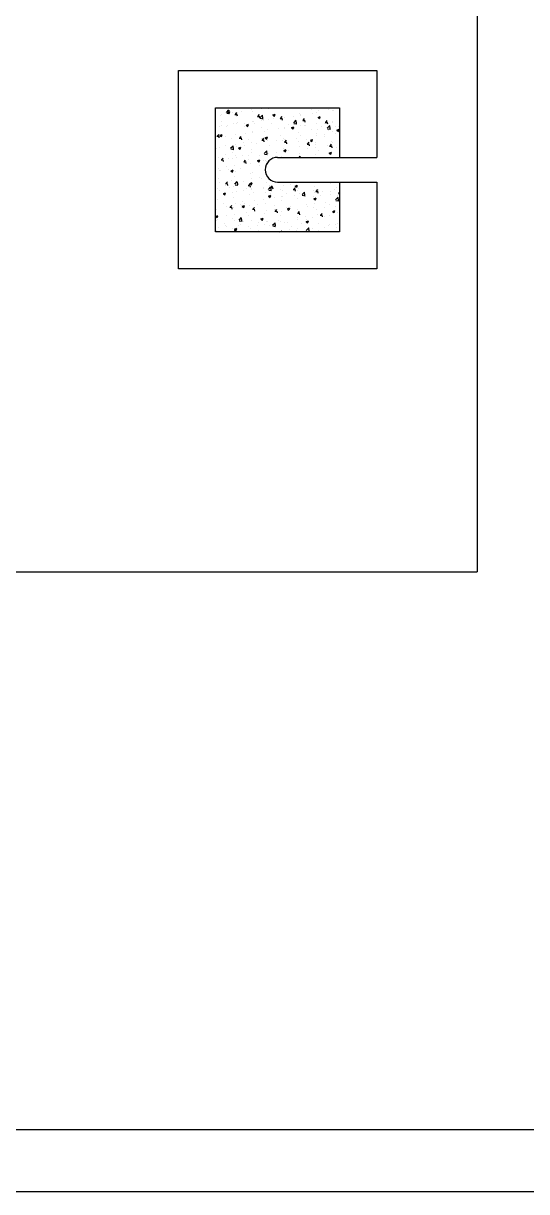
# Model space of a CAD drawing. Header units: inches. Extents: x -113 to 2477, y -497 to 443.
# Drawn here: x 553.5 to 594.1, y -497 to -402.7 of the extents above; entities that cross this region are included whole.
import ezdxf

# ---------------------------------------------------------------- set-up
doc = ezdxf.new("R2010")
doc.units = ezdxf.units.IN
doc.header["$MEASUREMENT"] = 0

msp = doc.modelspace()

# ---------------------------------------------------------------- linework, layer by layer
at = {"color": 0}
for p, q in [((590.107, -296.982), (590.107, -446.982)), ((566.017, -422.552), (566.017, -406.552)), ((566.017, -406.552), (582.017, -406.552)), ((582.017, -406.552), (582.017, -413.552)), ((569.017, -419.552), (569.017, -409.552)), ((569.017, -409.552), (579.017, -409.552)), ((569.892, -409.931), (570.09, -409.724)), ((569.982, -409.931), (570.16, -409.863)), ((570.123, -409.984), (570.095, -409.743)), ((571.124, -409.853), (571.124, -409.853)), ((571.888, -409.665), (571.888, -409.665)), ((572.017, -409.815), (572.017, -409.815)), ((572.728, -409.642), (572.728, -409.642)), ((573.3, -409.653), (573.3, -409.653)), ((573.364, -409.558), (573.364, -409.558)), ((574.014, -409.556), (574.014, -409.556)), ((575.37, -409.614), (575.37, -409.614)), ((576.726, -409.671), (576.726, -409.671)), ((577.302, -409.791), (577.302, -409.791)), ((578.082, -409.728), (578.082, -409.728)), ((578.464, -409.801), (578.464, -409.801)), ((578.495, -409.776), (578.495, -409.776)), ((579.017, -409.552), (579.017, -413.552)), ((569.394, -410.185), (569.394, -410.185)), ((569.451, -410.683), (569.451, -410.683)), ((569.526, -410.064), (569.526, -410.064)), ((569.911, -409.984), (570.137, -410.019)), ((569.976, -409.944), (570.102, -410.029)), ((570.109, -410.021), (570.16, -409.868)), ((570.162, -409.98), (570.162, -409.98)), ((570.407, -409.919), (570.407, -409.919)), ((570.573, -410.099), (570.725, -410.113)), ((570.61, -410.094), (570.733, -409.949)), ((570.713, -409.994), (570.713, -409.994)), ((570.768, -410.238), (570.738, -410.078)), ((570.807, -410.74), (570.807, -410.74)), ((571.377, -410.808), (571.377, -410.808)), ((571.986, -410.661), (571.986, -410.661)), ((572.06, -410.644), (572.06, -410.644)), ((572.163, -410.797), (572.163, -410.797)), ((572.395, -410.259), (572.546, -410.272)), ((572.432, -410.254), (572.555, -410.108)), ((572.589, -410.397), (572.56, -410.238)), ((572.603, -410.351), (572.801, -410.145)), ((572.621, -410.404), (572.847, -410.439)), ((572.695, -410.56), (572.695, -410.56)), ((572.834, -410.404), (572.806, -410.163)), ((572.858, -410.554), (572.858, -410.554)), ((573.269, -410.498), (573.269, -410.498)), ((573.626, -410.148), (573.753, -410.233)), ((573.632, -410.135), (573.81, -410.066)), ((573.657, -410.434), (573.657, -410.434)), ((573.759, -410.225), (573.811, -410.071)), ((574.217, -410.418), (574.368, -410.431)), ((574.254, -410.413), (574.377, -410.267)), ((574.34, -410.299), (574.34, -410.299)), ((574.411, -410.556), (574.382, -410.397)), ((574.589, -410.308), (574.589, -410.308)), ((575.262, -410.222), (575.262, -410.222)), ((575.314, -410.771), (575.512, -410.565)), ((575.545, -410.825), (575.517, -410.583)), ((575.821, -410.045), (575.821, -410.045)), ((575.893, -410.129), (575.893, -410.129)), ((575.897, -410.139), (575.897, -410.139)), ((576.038, -410.577), (576.19, -410.591)), ((576.076, -410.573), (576.198, -410.427)), ((576.233, -410.716), (576.204, -410.557)), ((576.859, -410.012), (576.859, -410.012)), ((577.176, -409.966), (577.176, -409.966)), ((577.277, -410.351), (577.403, -410.436)), ((577.283, -410.338), (577.46, -410.27)), ((577.409, -410.428), (577.461, -410.275)), ((577.795, -410.803), (577.795, -410.803)), ((577.86, -410.737), (578.012, -410.75)), ((577.898, -410.732), (578.02, -410.586)), ((578.055, -410.875), (578.026, -410.716)), ((578.431, -410.719), (578.431, -410.719)), ((578.464, -410.622), (578.464, -410.622)), ((569.141, -411.846), (569.263, -411.7)), ((569.363, -411.03), (569.363, -411.03)), ((569.364, -411.773), (569.542, -411.705)), ((569.491, -411.863), (569.542, -411.71)), ((569.493, -410.982), (569.493, -410.982)), ((569.896, -411.062), (569.896, -411.062)), ((569.987, -411.024), (569.987, -411.024)), ((570.455, -410.855), (570.455, -410.855)), ((570.651, -411.685), (570.651, -411.685)), ((570.682, -410.84), (570.682, -410.84)), ((571.343, -411.081), (571.343, -411.081)), ((571.391, -411.646), (571.391, -411.646)), ((571.492, -410.967), (571.619, -411.052)), ((571.498, -410.954), (571.676, -410.886)), ((571.625, -411.044), (571.676, -410.891)), ((571.956, -411.506), (571.956, -411.506)), ((572.027, -411.562), (572.027, -411.562)), ((572.699, -411.138), (572.699, -411.138)), ((572.989, -411.435), (572.989, -411.435)), ((573.238, -411.344), (573.238, -411.344)), ((573.519, -410.854), (573.519, -410.854)), ((574.055, -411.196), (574.055, -411.196)), ((574.558, -411.153), (574.558, -411.153)), ((574.593, -411.224), (574.593, -411.224)), ((574.875, -410.912), (574.875, -410.912)), ((575.143, -411.17), (575.269, -411.255)), ((575.148, -411.157), (575.326, -411.089)), ((575.229, -411.141), (575.229, -411.141)), ((575.275, -411.247), (575.327, -411.094)), ((575.332, -410.825), (575.558, -410.86)), ((575.411, -411.253), (575.411, -411.253)), ((575.716, -411.561), (575.716, -411.561)), ((575.862, -410.975), (575.862, -410.975)), ((576.191, -411.014), (576.191, -411.014)), ((576.231, -410.969), (576.231, -410.969)), ((576.767, -411.31), (576.767, -411.31)), ((577.114, -411.658), (577.114, -411.658)), ((577.145, -410.812), (577.145, -410.812)), ((577.197, -411.306), (577.197, -411.306)), ((577.587, -411.026), (577.587, -411.026)), ((577.763, -411.721), (577.763, -411.721)), ((578.025, -411.192), (578.222, -410.986)), ((578.043, -411.245), (578.269, -411.28)), ((578.122, -411.367), (578.122, -411.367)), ((578.256, -411.245), (578.228, -411.004)), ((578.433, -411.467), (578.433, -411.467)), ((578.679, -411.052), (578.679, -411.052)), ((578.725, -411.594), (578.725, -411.594)), ((578.793, -411.374), (578.919, -411.459)), ((578.799, -411.361), (578.977, -411.292)), ((578.926, -411.451), (578.977, -411.297)), ((578.943, -411.084), (578.943, -411.084)), ((569.103, -411.85), (569.255, -411.864)), ((569.298, -411.989), (569.269, -411.83)), ((569.332, -411.876), (569.332, -411.876)), ((569.358, -411.786), (569.484, -411.871)), ((569.787, -411.857), (569.787, -411.857)), ((569.791, -412.578), (569.791, -412.578)), ((570.229, -412.825), (570.427, -412.619)), ((570.302, -412.031), (570.302, -412.031)), ((570.46, -412.878), (570.432, -412.637)), ((570.62, -412.531), (570.62, -412.531)), ((570.723, -412.648), (570.723, -412.648)), ((570.925, -412.01), (571.077, -412.023)), ((570.963, -412.005), (571.085, -411.859)), ((571.12, -412.148), (571.091, -411.989)), ((571.272, -412.323), (571.272, -412.323)), ((571.359, -412.564), (571.359, -412.564)), ((571.658, -412.088), (571.658, -412.088)), ((571.925, -412.352), (571.925, -412.352)), ((572.321, -412.437), (572.321, -412.437)), ((572.747, -412.169), (572.899, -412.182)), ((572.753, -412.069), (572.753, -412.069)), ((572.785, -412.164), (572.907, -412.019)), ((572.942, -412.308), (572.912, -412.148)), ((573.008, -411.989), (573.135, -412.075)), ((573.014, -411.976), (573.192, -411.908)), ((573.014, -412.146), (573.014, -412.146)), ((573.141, -412.067), (573.193, -411.913)), ((573.208, -412.189), (573.208, -412.189)), ((573.362, -412.627), (573.362, -412.627)), ((573.925, -412.226), (573.925, -412.226)), ((574.235, -411.815), (574.235, -411.815)), ((574.37, -412.203), (574.37, -412.203)), ((574.527, -411.999), (574.527, -411.999)), ((574.561, -412.142), (574.561, -412.142)), ((574.569, -412.329), (574.721, -412.342)), ((574.607, -412.324), (574.729, -412.178)), ((574.764, -412.467), (574.734, -412.308)), ((574.843, -412.373), (574.843, -412.373)), ((575.523, -412.016), (575.523, -412.016)), ((575.726, -412.26), (575.726, -412.26)), ((575.8, -412.666), (575.8, -412.666)), ((575.831, -411.82), (575.831, -411.82)), ((576.325, -412.118), (576.325, -412.118)), ((576.391, -412.488), (576.543, -412.501)), ((576.428, -412.483), (576.551, -412.337)), ((576.586, -412.626), (576.556, -412.467)), ((576.659, -412.193), (576.785, -412.278)), ((576.665, -412.18), (576.842, -412.112)), ((576.791, -412.27), (576.843, -412.117)), ((577.082, -412.317), (577.082, -412.317)), ((577.083, -412.503), (577.083, -412.503)), ((577.127, -411.805), (577.127, -411.805)), ((577.806, -411.864), (577.806, -411.864)), ((578.057, -412.596), (578.057, -412.596)), ((578.213, -412.647), (578.364, -412.661)), ((578.25, -412.643), (578.373, -412.497)), ((578.407, -412.786), (578.378, -412.627)), ((578.402, -412.313), (578.402, -412.313)), ((578.437, -412.375), (578.437, -412.375)), ((569.119, -412.859), (569.119, -412.859)), ((569.27, -413.567), (569.27, -413.567)), ((569.301, -412.721), (569.301, -412.721)), ((569.493, -413.756), (569.616, -413.61)), ((569.807, -413.329), (569.807, -413.329)), ((570.247, -412.879), (570.473, -412.914)), ((570.399, -413.135), (570.399, -413.135)), ((570.59, -413.376), (570.59, -413.376)), ((570.691, -413.566), (570.691, -413.566)), ((570.874, -412.809), (571.001, -412.894)), ((570.88, -412.796), (571.058, -412.727)), ((571.007, -412.886), (571.058, -412.732)), ((571.163, -413.386), (571.163, -413.386)), ((571.653, -413.439), (571.653, -413.439)), ((571.881, -412.881), (571.881, -412.881)), ((571.894, -413.198), (571.894, -413.198)), ((572.519, -413.443), (572.519, -413.443)), ((572.94, -413.246), (573.138, -413.039)), ((572.958, -413.299), (573.184, -413.334)), ((573.171, -413.299), (573.143, -413.058)), ((573.177, -413.035), (573.177, -413.035)), ((573.257, -413.228), (573.257, -413.228)), ((573.875, -413.501), (573.875, -413.501)), ((573.893, -413.144), (573.893, -413.144)), ((574.017, -413.552), (582.017, -413.552)), ((574.332, -413.516), (574.332, -413.516)), ((574.496, -412.845), (574.496, -412.845)), ((574.525, -413.012), (574.651, -413.097)), ((574.53, -412.999), (574.708, -412.931)), ((574.657, -413.089), (574.709, -412.936)), ((574.855, -413.018), (574.855, -413.018)), ((575.76, -413.552), (575.848, -413.46)), ((575.769, -413.511), (575.769, -413.511)), ((575.813, -413.261), (575.813, -413.261)), ((575.862, -413.552), (575.854, -413.478)), ((576.459, -412.806), (576.459, -412.806)), ((577.052, -413.349), (577.052, -413.349)), ((577.095, -412.723), (577.095, -412.723)), ((577.295, -413.007), (577.295, -413.007)), ((578.175, -413.216), (578.301, -413.301)), ((578.181, -413.203), (578.359, -413.134)), ((578.308, -413.293), (578.359, -413.139)), ((578.371, -413.158), (578.371, -413.158)), ((578.776, -412.753), (578.776, -412.753)), ((578.993, -413.387), (578.993, -413.387)), ((569.239, -414.412), (569.239, -414.412)), ((569.456, -413.761), (569.608, -413.774)), ((569.651, -413.899), (569.621, -413.74)), ((569.888, -414.278), (569.888, -414.278)), ((570.023, -414.568), (570.023, -414.568)), ((570.055, -413.649), (570.055, -413.649)), ((570.262, -414.638), (570.44, -414.569)), ((570.343, -413.67), (570.343, -413.67)), ((570.389, -414.728), (570.44, -414.574)), ((570.559, -414.222), (570.559, -414.222)), ((570.985, -414.441), (570.985, -414.441)), ((571.278, -413.92), (571.43, -413.934)), ((571.315, -413.916), (571.438, -413.77)), ((571.37, -414.024), (571.37, -414.024)), ((571.472, -414.059), (571.443, -413.9)), ((571.699, -413.727), (571.699, -413.727)), ((571.863, -414.043), (571.863, -414.043)), ((572.39, -413.831), (572.517, -413.917)), ((572.396, -413.818), (572.574, -413.75)), ((572.523, -413.909), (572.575, -413.755)), ((572.589, -414.23), (572.589, -414.23)), ((572.851, -413.77), (572.851, -413.77)), ((573.055, -413.785), (573.055, -413.785)), ((573.1, -414.08), (573.134, -414.083)), ((573.137, -414.075), (573.14, -414.072)), ((573.146, -413.881), (573.146, -413.881)), ((569.209, -415.258), (569.209, -415.258)), ((569.302, -414.62), (569.302, -414.62)), ((569.387, -414.651), (569.387, -414.651)), ((570.256, -414.651), (570.383, -414.736)), ((570.316, -415.443), (570.316, -415.443)), ((570.528, -415.068), (570.528, -415.068)), ((570.566, -415.72), (570.764, -415.514)), ((570.658, -414.677), (570.658, -414.677)), ((571.832, -414.889), (571.832, -414.889)), ((571.921, -415.231), (571.921, -415.231)), ((572.014, -414.735), (572.014, -414.735)), ((572.556, -415.148), (572.556, -415.148)), ((572.746, -415.285), (572.746, -415.285)), ((569.178, -416.103), (569.178, -416.103)), ((569.343, -416.259), (569.343, -416.259)), ((569.354, -415.569), (569.354, -415.569)), ((569.644, -416.479), (569.822, -416.411)), ((569.648, -416.444), (569.648, -416.444)), ((569.771, -416.57), (569.822, -416.416)), ((569.783, -415.794), (569.783, -415.794)), ((569.808, -415.672), (569.96, -415.685)), ((569.846, -415.667), (569.968, -415.521)), ((570.003, -415.81), (569.974, -415.651)), ((570.163, -415.975), (570.163, -415.975)), ((570.392, -416.352), (570.392, -416.352)), ((570.497, -415.913), (570.497, -415.913)), ((570.584, -415.773), (570.81, -415.808)), ((570.699, -416.316), (570.699, -416.316)), ((570.797, -415.773), (570.769, -415.532)), ((571.252, -416.233), (571.252, -416.233)), ((571.265, -415.54), (571.265, -415.54)), ((571.519, -416.032), (571.519, -416.032)), ((571.63, -415.831), (571.782, -415.844)), ((571.668, -415.826), (571.79, -415.68)), ((571.772, -415.673), (571.899, -415.758)), ((571.778, -415.66), (571.956, -415.592)), ((571.825, -415.969), (571.795, -415.81)), ((571.801, -415.734), (571.801, -415.734)), ((571.873, -416.097), (571.873, -416.097)), ((571.888, -416.15), (571.888, -416.15)), ((571.905, -415.75), (571.957, -415.597)), ((572.055, -416.374), (572.055, -416.374)), ((572.85, -416.023), (572.85, -416.023)), ((572.875, -416.09), (572.875, -416.09)), ((573.053, -416.417), (573.053, -416.417)), ((573.084, -415.572), (573.084, -415.572)), ((573.276, -416.14), (573.474, -415.934)), ((573.295, -416.194), (573.521, -416.229)), ((573.355, -415.843), (573.355, -415.843)), ((573.411, -416.431), (573.411, -416.431)), ((573.452, -415.99), (573.604, -416.004)), ((573.508, -416.194), (573.48, -415.952)), ((573.49, -415.986), (573.612, -415.84)), ((573.647, -416.129), (573.617, -415.969)), ((574.017, -415.552), (582.017, -415.552)), ((574.231, -416.147), (574.231, -416.147)), ((574.372, -416.227), (574.372, -416.227)), ((574.454, -415.812), (574.454, -415.812)), ((574.836, -415.589), (574.836, -415.589)), ((575.09, -415.728), (575.09, -415.728)), ((575.274, -416.15), (575.426, -416.163)), ((575.311, -416.145), (575.434, -415.999)), ((575.423, -415.877), (575.549, -415.962)), ((575.428, -415.864), (575.606, -415.795)), ((575.469, -416.288), (575.439, -416.129)), ((575.555, -415.954), (575.607, -415.8)), ((575.587, -416.204), (575.587, -416.204)), ((575.677, -416.048), (575.677, -416.048)), ((575.987, -416.561), (576.185, -416.355)), ((576.052, -415.601), (576.052, -415.601)), ((576.218, -416.614), (576.19, -416.373)), ((576.943, -416.262), (576.943, -416.262)), ((576.96, -415.885), (576.96, -415.885)), ((576.988, -416.392), (576.988, -416.392)), ((577.096, -416.309), (577.247, -416.322)), ((577.133, -416.304), (577.256, -416.158)), ((577.29, -416.447), (577.261, -416.288)), ((577.287, -416.224), (577.287, -416.224)), ((577.624, -416.308), (577.624, -416.308)), ((578.279, -415.695), (578.279, -415.695)), ((578.299, -416.319), (578.299, -416.319)), ((578.586, -416.182), (578.586, -416.182)), ((578.768, -415.969), (578.768, -415.969)), ((578.955, -416.464), (579.017, -416.39)), ((579.017, -415.552), (579.017, -419.552)), ((582.017, -415.552), (582.017, -422.552)), ((569.147, -416.949), (569.147, -416.949)), ((569.638, -416.492), (569.765, -416.578)), ((569.658, -417.266), (569.658, -417.266)), ((570.466, -416.759), (570.466, -416.759)), ((570.584, -417.235), (570.584, -417.235)), ((571.014, -417.324), (571.014, -417.324)), ((571.22, -417.151), (571.22, -417.151)), ((571.362, -417.241), (571.362, -417.241)), ((571.77, -416.58), (571.77, -416.58)), ((572.182, -417.025), (572.182, -417.025)), ((572.37, -417.381), (572.37, -417.381)), ((572.843, -416.986), (572.843, -416.986)), ((573.022, -417.263), (573.022, -417.263)), ((573.289, -416.696), (573.415, -416.781)), ((573.294, -416.683), (573.472, -416.615)), ((573.421, -416.773), (573.473, -416.62)), ((573.786, -416.814), (573.786, -416.814)), ((574.325, -416.732), (574.325, -416.732)), ((574.342, -417.072), (574.342, -417.072)), ((574.422, -416.73), (574.422, -416.73)), ((574.767, -416.488), (574.767, -416.488)), ((575.384, -416.603), (575.384, -416.603)), ((575.646, -416.893), (575.646, -416.893)), ((575.806, -416.478), (575.806, -416.478)), ((576.006, -416.614), (576.232, -416.649)), ((576.123, -416.546), (576.123, -416.546)), ((576.32, -417.394), (576.32, -417.394)), ((576.929, -416.731), (576.929, -416.731)), ((576.939, -416.899), (577.065, -416.985)), ((576.945, -416.886), (577.122, -416.818)), ((576.956, -417.31), (576.956, -417.31)), ((577.072, -416.977), (577.123, -416.823)), ((577.478, -416.603), (577.478, -416.603)), ((577.918, -417.183), (577.918, -417.183)), ((578.217, -417.386), (578.217, -417.386)), ((578.248, -416.54), (578.248, -416.54)), ((578.698, -416.981), (578.896, -416.775)), ((578.717, -417.035), (578.942, -417.07)), ((578.834, -416.66), (578.834, -416.66)), ((578.929, -417.034), (578.901, -416.793)), ((578.917, -416.469), (579.017, -416.477)), ((569.02, -418.334), (569.147, -418.42)), ((569.026, -418.321), (569.204, -418.253)), ((569.116, -417.795), (569.116, -417.795)), ((569.153, -418.412), (569.204, -418.258)), ((569.881, -417.495), (569.881, -417.495)), ((569.916, -418.237), (569.916, -418.237)), ((570.161, -417.582), (570.313, -417.595)), ((570.198, -417.577), (570.321, -417.431)), ((570.355, -417.72), (570.326, -417.561)), ((570.435, -417.604), (570.435, -417.604)), ((570.552, -418.153), (570.552, -418.153)), ((571.154, -417.515), (571.281, -417.6)), ((571.16, -417.502), (571.338, -417.434)), ((571.287, -417.592), (571.339, -417.439)), ((571.514, -418.027), (571.514, -418.027)), ((571.708, -418.271), (571.708, -418.271)), ((571.739, -417.425), (571.739, -417.425)), ((571.983, -417.742), (572.134, -417.755)), ((572.02, -417.737), (572.143, -417.591)), ((572.177, -417.88), (572.148, -417.721)), ((572.991, -418.108), (572.991, -418.108)), ((573.118, -417.815), (573.118, -417.815)), ((573.726, -417.438), (573.726, -417.438)), ((573.754, -417.732), (573.754, -417.732)), ((573.804, -417.901), (573.956, -417.914)), ((573.842, -417.896), (573.964, -417.75)), ((573.999, -418.039), (573.97, -417.88)), ((574.22, -418.248), (574.22, -418.248)), ((574.311, -417.918), (574.311, -417.918)), ((574.716, -417.605), (574.716, -417.605)), ((574.805, -417.719), (574.931, -417.804)), ((574.81, -417.706), (574.988, -417.637)), ((574.937, -417.796), (574.989, -417.642)), ((575.082, -417.495), (575.082, -417.495)), ((575.615, -417.739), (575.615, -417.739)), ((575.626, -418.06), (575.778, -418.074)), ((575.664, -418.056), (575.786, -417.91)), ((575.701, -417.993), (575.701, -417.993)), ((575.821, -418.199), (575.792, -418.039)), ((576.288, -418.312), (576.288, -418.312)), ((576.438, -417.553), (576.438, -417.553)), ((576.898, -417.576), (576.898, -417.576)), ((577.182, -417.739), (577.182, -417.739)), ((577.25, -418.185), (577.25, -418.185)), ((577.448, -418.22), (577.6, -418.233)), ((577.486, -418.215), (577.608, -418.069)), ((577.643, -418.358), (577.613, -418.199)), ((577.791, -418.297), (577.791, -418.297)), ((577.793, -417.61), (577.793, -417.61)), ((578.186, -418.231), (578.186, -418.231)), ((578.455, -417.922), (578.581, -418.007)), ((578.461, -417.909), (578.639, -417.841)), ((578.588, -417.999), (578.639, -417.846)), ((578.664, -417.485), (578.664, -417.485)), ((578.854, -417.974), (578.854, -417.974)), ((569.085, -418.64), (569.085, -418.64)), ((569.163, -418.564), (569.163, -418.564)), ((569.248, -419.239), (569.248, -419.239)), ((569.699, -418.905), (569.699, -418.905)), ((569.776, -419.01), (569.776, -419.01)), ((569.884, -419.155), (569.884, -419.155)), ((570.404, -418.45), (570.404, -418.45)), ((570.519, -418.622), (570.519, -418.622)), ((570.542, -419.344), (570.72, -419.276)), ((570.669, -419.434), (570.721, -419.281)), ((570.846, -419.028), (570.846, -419.028)), ((570.902, -418.615), (571.1, -418.408)), ((570.921, -418.668), (571.147, -418.703)), ((571.055, -418.963), (571.055, -418.963)), ((571.134, -418.668), (571.106, -418.427)), ((571.257, -418.756), (571.257, -418.756)), ((571.678, -419.116), (571.678, -419.116)), ((571.875, -418.679), (571.875, -418.679)), ((572.411, -419.02), (572.411, -419.02)), ((572.45, -418.817), (572.45, -418.817)), ((572.671, -418.538), (572.797, -418.623)), ((572.676, -418.525), (572.854, -418.457)), ((572.738, -418.502), (572.738, -418.502)), ((572.803, -418.615), (572.855, -418.462)), ((572.961, -418.954), (572.961, -418.954)), ((573.086, -418.733), (573.086, -418.733)), ((573.231, -418.736), (573.231, -418.736)), ((573.347, -419.06), (573.347, -419.06)), ((573.613, -419.035), (573.811, -418.829)), ((573.632, -419.088), (573.858, -419.124)), ((573.767, -419.077), (573.767, -419.077)), ((573.844, -419.088), (573.816, -418.847)), ((574.048, -418.607), (574.048, -418.607)), ((574.28, -418.763), (574.28, -418.763)), ((574.587, -418.793), (574.587, -418.793)), ((574.828, -418.805), (574.828, -418.805)), ((575.123, -419.135), (575.123, -419.135)), ((575.584, -418.585), (575.584, -418.585)), ((575.652, -418.396), (575.652, -418.396)), ((575.943, -418.851), (575.943, -418.851)), ((576.31, -418.551), (576.31, -418.551)), ((576.321, -418.741), (576.447, -418.826)), ((576.324, -419.455), (576.522, -419.249)), ((576.327, -418.728), (576.504, -418.66)), ((576.454, -418.818), (576.505, -418.665)), ((576.478, -419.192), (576.478, -419.192)), ((576.555, -419.509), (576.527, -419.267)), ((576.581, -419.187), (576.581, -419.187)), ((576.836, -419.267), (576.836, -419.267)), ((576.867, -418.422), (576.867, -418.422)), ((577.299, -418.908), (577.299, -418.908)), ((577.834, -419.249), (577.834, -419.249)), ((578.155, -419.077), (578.155, -419.077)), ((578.186, -418.976), (578.186, -418.976)), ((578.655, -418.965), (578.655, -418.965)), ((578.761, -419.186), (578.761, -419.186)), ((578.821, -418.892), (578.821, -418.892)), ((579.017, -419.552), (569.017, -419.552)), ((569.054, -419.486), (569.054, -419.486)), ((570.373, -419.295), (570.373, -419.295)), ((570.513, -419.493), (570.665, -419.506)), ((570.536, -419.357), (570.663, -419.442)), ((570.551, -419.488), (570.673, -419.342)), ((570.693, -419.552), (570.678, -419.472)), ((571.866, -419.314), (571.866, -419.314)), ((572.453, -419.552), (572.495, -419.501)), ((574.192, -419.547), (574.37, -419.479)), ((574.348, -419.552), (574.371, -419.484)), ((574.984, -419.397), (574.984, -419.397)), ((575.553, -419.43), (575.553, -419.43)), ((575.619, -419.314), (575.619, -419.314)), ((576.343, -419.509), (576.568, -419.544)), ((577.28, -419.44), (577.28, -419.44)), ((582.017, -422.552), (566.017, -422.552)), ((409.23, -446.982), (590.107, -446.982)), ((404.639, -491.969), (794.639, -491.969)), ((379.639, -496.969), (799.639, -496.969))]:
    msp.add_line(p, q, dxfattribs=at)
msp.add_arc((574.017, -414.552), 1, 90, 270, dxfattribs=at)

doc.saveas('drawing.dxf')
